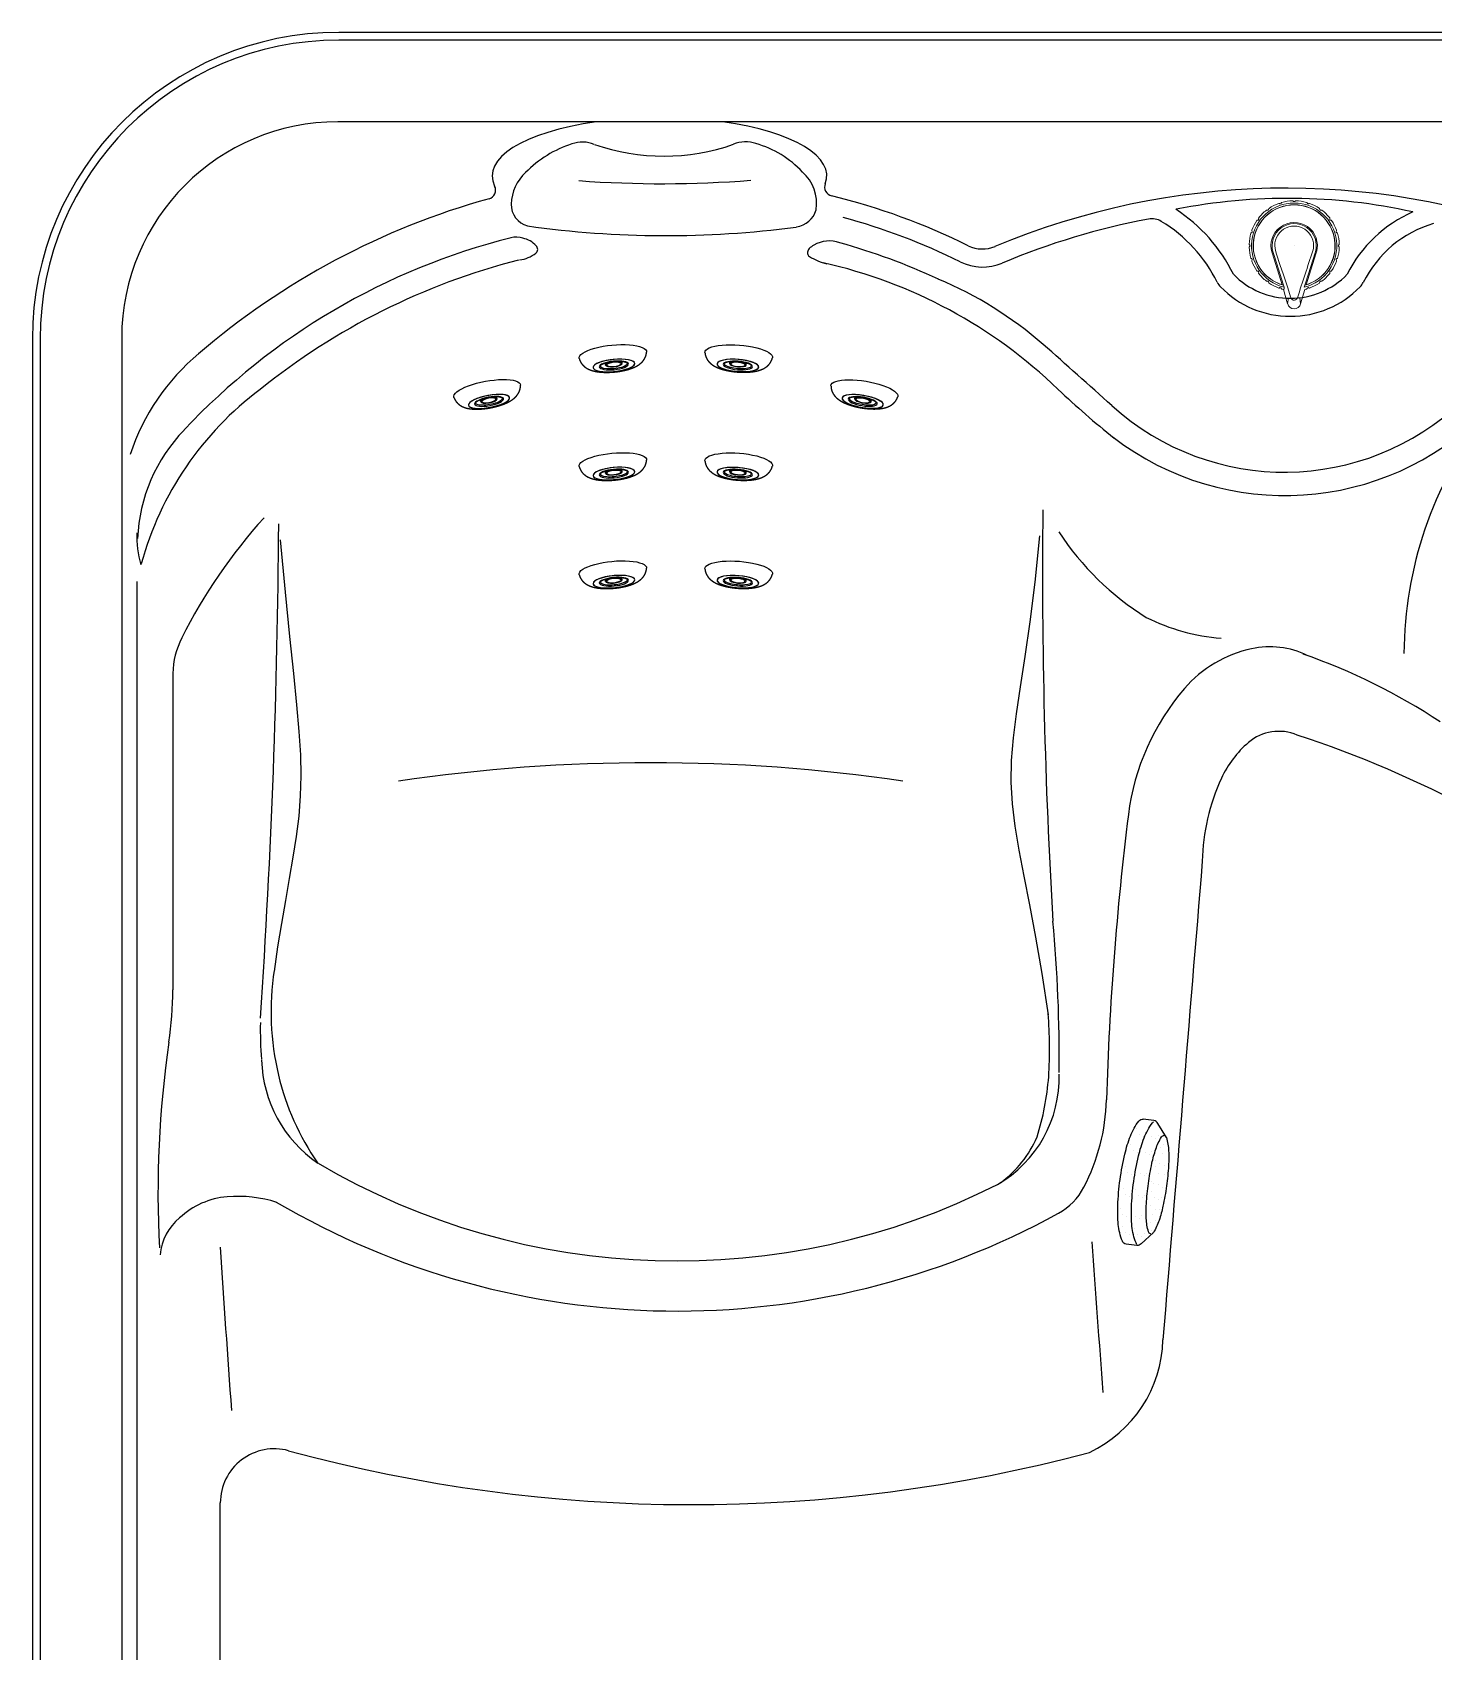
# Model space of a CAD drawing. Extents: x 956 to 1028, y 499 to 635.
# Drawn here: x 955.9 to 994.78, y 542.87 to 587.8 of the extents above; entities that cross this region are included whole.
import ezdxf

# ---------------------------------------------------------------- set-up
doc = ezdxf.new("R2010")
doc.units = 0
doc.header["$MEASUREMENT"] = 0
doc.layers.add('1', color=4, linetype='Continuous')
doc.layers.add('DIM', color=3, linetype='Continuous')

# ---------------------------------------------------------------- blocks, each defined once
blk = doc.blocks.new('P')
at = {"layer": '1', "linetype": 'Continuous'}
for centre, radius, start, end in [((-4.336, 2.287), 0.788, 131.6936, 206.3005), ((-3.82, 1.621), 1.63, 85.1807, 129.5242), ((-3.87, -0.769), 4.018, 59.7723, 87.343), ((-2.36, 1.74), 1.091, 19.4976, 61.9345), ((23.822, 21.302), 34.759, 213.862, 229.5011), ((5.519, 4.969), 7.426, 202.7529, 241.247), ((1.483, -2.53), 1.092, 22.4014, 64.886), ((-0.724, -3.685), 3.579, 354.9008, 26.0403), ((1.352, -4.012), 1.49, 303.5985, 0.351), ((1.807, -4.495), 0.843, 229.6661, 295.9319)]:
    blk.add_arc(centre, radius, start, end, dxfattribs=at)
at = {"layer": '1', "color": 3, "linetype": 'Continuous'}
blk.add_arc((29.133, 26.232), 40.174, 217.7108, 226.3686, dxfattribs=at)
blk = doc.blocks.new('AIRVALVE CAP HS')
at = {"layer": '1', "linetype": 'Continuous', "lineweight": 0}
for p, q in [((-0.179, 1.615), (-0.296, 1.215)), ((0.298, 1.214), (0.181, 1.615)), ((-0.295, 1.097), (-0.296, 1.096)), ((-0.278, 1.151), (-0.295, 1.097)), ((0.296, 1.097), (0.279, 1.151)), ((0.297, 1.096), (0.296, 1.097)), ((0, 0), (0, 0)), ((0, 0), (0.004, 0)), ((0.585, 0.186), (0.585, 0.186))]:
    blk.add_line(p, q, dxfattribs=at)
at = {"layer": '1', "color": 3, "linetype": 'Continuous', "lineweight": 0}
for p, q in [((-0.154, 1.451), (-0.179, 1.615)), ((0.156, 1.451), (0.181, 1.615)), ((-0.519, 0.142), (-0.532, 0.075))]:
    blk.add_line(p, q, dxfattribs=at)
at = {"layer": '1', "color": 3, "linetype": 'Continuous', "lineweight": 0, "const_width": 0.000295, "flags": 128}
for points in [[(-0.153, 1.451), (-0.154, 1.451), (-0.154, 1.451)], [(-0.619, 0.177), (-0.617, 0.177), (-0.613, 0.176), (-0.604, 0.173), (-0.597, 0.171), (-0.592, 0.169), (-0.59, 0.169)]]:
    blk.add_lwpolyline(points, dxfattribs=at)
at = {"layer": '1', "color": 3, "linetype": 'Continuous', "lineweight": 0, "flags": 128}
for points in [[(0.532, 0.076), (0.523, 0.124), (0.51, 0.172), (0.489, 0.234), (0.394, 0.519), (0.299, 0.804), (0.18, 1.168), (0.101, 1.415), (0.095, 1.438), (0.079, 1.473), (0.053, 1.496), (0.025, 1.508), (-0.007, 1.511), (-0.039, 1.504), (-0.066, 1.486), (-0.085, 1.46), (-0.091, 1.443)], [(-0.296, 1.096), (-0.314, 1.039), (-0.387, 0.81), (-0.59, 0.169)], [(0.585, 0.186), (0.567, 0.243), (0.494, 0.472), (0.297, 1.096)]]:
    blk.add_lwpolyline(points, dxfattribs=at)
at = {"layer": '1', "linetype": 'Continuous', "lineweight": 0, "flags": 128}
for points in [[(-0.619, 0.177), (-0.612, 0.199), (-0.463, 0.666), (-0.331, 1.084)], [(0.279, 1.151), (0.279, 1.186), (0.282, 1.198), (0.285, 1.208), (0.291, 1.213), (0.298, 1.214)], [(0.332, 1.083), (0.462, 0.674), (0.613, 0.195)]]:
    blk.add_lwpolyline(points, dxfattribs=at)
at = {"layer": '1', "linetype": 'Continuous', "lineweight": 0, "const_width": 0.000295, "flags": 128}
for points in [[(-0.296, 1.215), (-0.285, 1.211), (-0.282, 1.203), (-0.279, 1.192), (-0.277, 1.174), (-0.278, 1.151)], [(0.613, 0.195), (0.609, 0.194), (0.599, 0.191), (0.592, 0.188), (0.587, 0.187), (0.585, 0.186)]]:
    blk.add_lwpolyline(points, dxfattribs=at)
at = {"layer": '1', "color": 3, "linetype": 'Continuous', "lineweight": 0}
for centre, radius, start, end in [((-80.261, 27.095), 84.174, 341.32478, 342.25745), ((0, 0), 0.614, 164.0327, 17.6728), ((0, -0.005), 0.538, 171.4024, 8.6451)]:
    blk.add_arc(centre, radius, start, end, dxfattribs=at)
at = {"layer": '1', "linetype": 'Continuous', "lineweight": 0}
for centre, radius, start, end in [((0.001, 1.563), 0.187, 16.2235, 163.7031), ((0, 0), 1.184, 103.575, 76.3797), ((0, 0), 1.136, 105.0532, 74.9013), ((0, 0), 1.133, 106.9961, 72.958), ((0, 0), 1.25, 128.029, 141.971), ((-0.758, 0.969), 0.02, 67.8127, 128.0289), ((-0.738, 1.016), 0.0312, 247.8127, 4.1879), ((-0.687, 1.02), 0.02, 123.9716, 184.1879), ((0, 0), 1.25, 110.029, 123.971), ((-0.421, 1.156), 0.02, 49.8127, 110.0289), ((-0.388, 1.195), 0.0312, 229.8127, 346.1879), ((-0.338, 1.183), 0.02, 105.9716, 166.1879), ((0, 0), 1.25, 103.7031, 105.971), ((-0.378, 1.272), 0.194, 284.0271, 295.0553), ((0.411, 1.36), 0.288, 246.6962, 254.1355), ((0, 0), 1.25, 74.029, 76.2235), ((0.339, 1.183), 0.02, 13.8121, 74.0284), ((0.388, 1.195), 0.0312, 193.8121, 310.1873), ((0.421, 1.156), 0.02, 69.9711, 130.1873), ((0, 0), 1.25, 56.029, 69.971), ((0.687, 1.02), 0.02, 355.8121, 56.0284), ((0.739, 1.016), 0.0312, 175.8121, 292.1873), ((0.758, 0.969), 0.02, 51.9711, 112.1873), ((0, 0), 1.25, 38.029, 51.971), ((0, 0), 1.25, 146.029, 159.971), ((-1.02, 0.687), 0.02, 85.8127, 146.0289), ((-1.016, 0.739), 0.0312, 265.8127, 22.1879), ((-0.969, 0.758), 0.02, 141.9716, 202.1879), ((0.969, 0.758), 0.02, 337.8121, 38.0284), ((1.016, 0.739), 0.0312, 157.8121, 274.1873), ((1.02, 0.687), 0.02, 33.9711, 94.1873), ((0, 0), 1.25, 20.029, 33.971), ((0, 0), 1.25, 164.029, 177.971), ((-1.229, 0.044), 0.02, 177.9716, 238.1879), ((-1.256, 0), 0.0312, 301.8127, 58.1879), ((-1.182, 0.339), 0.02, 103.8127, 164.0289), ((-1.195, 0.388), 0.0312, 283.8127, 40.1879), ((-1.155, 0.421), 0.02, 159.9716, 220.1879), ((0, 0), 0.644, 163.9951, 17.6697), ((1.195, 0.388), 0.0312, 139.8121, 256.1873), ((1.156, 0.421), 0.02, 319.8121, 20.0284), ((1.183, 0.339), 0.02, 15.9711, 76.1873), ((0, 0), 1.25, 2.029, 15.971), ((1.256, 0), 0.0312, 121.8121, 238.1873), ((1.229, 0.044), 0.02, 301.8121, 2.0284), ((-1.229, -0.043), 0.02, 121.8127, 182.0289), ((0, 0), 1.25, 182.029, 195.971), ((-1.182, -0.338), 0.02, 195.9716, 256.1879), ((-1.195, -0.388), 0.0312, 319.8127, 76.1879), ((-1.155, -0.421), 0.02, 139.8127, 200.0289), ((0, 0), 1.25, 200.029, 213.971), ((0, 0), 1.25, 326.029, 339.971), ((1.195, -0.388), 0.0312, 103.8121, 220.1873), ((1.156, -0.421), 0.02, 339.9711, 40.1873), ((1.183, -0.338), 0.02, 283.8121, 344.0284), ((0, 0), 1.25, 344.029, 357.971), ((1.229, -0.043), 0.02, 357.9711, 58.1873), ((-1.02, -0.687), 0.02, 213.9716, 274.1879), ((-1.016, -0.738), 0.0312, 337.8127, 94.1879), ((-0.969, -0.758), 0.02, 157.8127, 218.0289), ((0, 0), 1.25, 218.029, 231.971), ((0, 0), 1.25, 308.029, 321.971), ((1.016, -0.738), 0.0312, 85.8121, 202.1873), ((0.969, -0.758), 0.02, 321.9711, 22.1873), ((1.02, -0.687), 0.02, 265.8121, 326.0284), ((-0.758, -0.969), 0.02, 231.9716, 292.1879), ((-0.738, -1.016), 0.0312, 355.8127, 112.1879), ((-0.687, -1.02), 0.02, 175.8127, 236.0289), ((0, 0), 1.25, 236.029, 249.971), ((-0.421, -1.155), 0.02, 249.9716, 310.1879), ((-0.388, -1.195), 0.0312, 13.8127, 130.1879), ((-0.338, -1.182), 0.02, 193.8127, 254.0289), ((0, 0), 1.25, 254.029, 267.9711), ((-0.043, -1.229), 0.02, 267.9711, 328.1873), ((0, -1.256), 0.0312, 31.8121, 148.1873), ((0.044, -1.229), 0.02, 211.8121, 272.0284), ((0, 0), 1.25, 272.0284, 285.971), ((0.339, -1.182), 0.02, 285.9711, 346.1873), ((0.388, -1.195), 0.0312, 49.8121, 166.1873), ((0.421, -1.155), 0.02, 229.8121, 290.0284), ((0, 0), 1.25, 290.029, 303.971), ((0.687, -1.02), 0.02, 303.9711, 4.1873), ((0.739, -1.016), 0.0312, 67.8121, 184.1873), ((0.758, -0.969), 0.02, 247.8121, 308.0284)]:
    blk.add_arc(centre, radius, start, end, dxfattribs=at)
blk = doc.blocks.new('Z-SUCTION')
at = {"layer": '1', "color": 2}
for p, q in [((-1.682, 0.823), (-1.331, 1.115)), ((1.331, 1.115), (1.682, 0.823)), ((-1.75, 0.707), (-1.75, 0.41)), ((1.75, 0.707), (1.75, 0.41))]:
    blk.add_line(p, q, dxfattribs=at)
at = {"layer": '1', "color": 3}
for p, q in [((-1.285, 1.053), (-1.285, 1.053)), ((-1.07, 0.997), (-1.07, 0.997)), ((-0.992, 1.133), (-0.992, 1.133)), ((-0.836, 1.035), (-0.836, 1.035)), ((-0.698, 1.094), (-0.698, 1.094)), ((-0.68, 1.192), (-0.68, 1.192)), ((-0.602, 0.938), (-0.602, 0.938)), ((-0.405, 1.133), (-0.405, 1.133)), ((-0.367, 1.015), (-0.367, 1.015)), ((-0.327, 1.192), (-0.327, 1.192)), ((-0.211, 0.917), (-0.211, 0.917)), ((-0.055, 1.192), (-0.055, 1.192)), ((0.023, 1.074), (0.023, 1.074)), ((0.023, 0.938), (0.023, 0.938)), ((0.317, 1.192), (0.317, 1.192)), ((0.317, 1.035), (0.317, 1.035)), ((0.495, 0.938), (0.495, 0.938)), ((0.551, 1.171), (0.551, 1.171)), ((0.591, 1.015), (0.591, 1.015)), ((0.669, 0.899), (0.669, 0.899)), ((0.885, 1.074), (0.885, 1.074)), ((1.041, 0.997), (1.041, 0.997)), ((1.138, 1.074), (1.138, 1.074)), ((-1.479, 0.804), (-1.479, 0.804)), ((-1.479, 0.46), (-1.479, 0.46)), ((-1.441, 0.687), (-1.441, 0.687)), ((-1.401, 0.863), (-1.401, 0.863)), ((-1.285, 0.589), (-1.285, 0.589)), ((-0.986, 0.672), (-0.986, 0.672)), ((-0.948, 0.554), (-0.948, 0.554)), ((-0.908, 0.731), (-0.908, 0.731)), ((-0.417, 0.678), (-0.417, 0.678)), ((-0.38, 0.56), (-0.38, 0.56)), ((-0.339, 0.737), (-0.339, 0.737)), ((-0.224, 0.463), (-0.224, 0.463)), ((0.064, 0.879), (0.064, 0.879)), ((0.195, 0.647), (0.195, 0.647)), ((0.233, 0.529), (0.233, 0.529)), ((0.273, 0.705), (0.273, 0.705)), ((0.808, 0.71), (0.808, 0.71)), ((0.845, 0.592), (0.845, 0.592)), ((0.886, 0.769), (0.886, 0.769)), ((1.269, 0.823), (1.269, 0.823)), ((1.269, 0.479), (1.269, 0.479)), ((1.307, 0.705), (1.307, 0.705)), ((1.347, 0.882), (1.347, 0.882)), ((-1.441, 0.342), (-1.441, 0.342)), ((-1.285, 0.244), (-1.285, 0.244)), ((-0.986, 0.327), (-0.986, 0.327)), ((-0.948, 0.209), (-0.948, 0.209)), ((-0.792, 0.112), (-0.792, 0.112)), ((-0.417, 0.333), (-0.417, 0.333)), ((-0.38, 0.215), (-0.38, 0.215)), ((-0.224, 0.118), (-0.224, 0.118)), ((0.195, 0.302), (0.195, 0.302)), ((0.233, 0.184), (0.233, 0.184)), ((0.389, 0.086), (0.389, 0.086)), ((0.808, 0.365), (0.808, 0.365)), ((0.845, 0.247), (0.845, 0.247)), ((1.002, 0.15), (1.002, 0.15)), ((1.307, 0.361), (1.307, 0.361)), ((1.463, 0.263), (1.463, 0.263))]:
    blk.add_line(p, q, dxfattribs=at)
for points in [[(-1.375, 1.047, 0.295975), (-1.331, 0.978, 0.059311), (-0.972, 0.867, 0.026599), (-0.568, 0.814, 0.019108), (0, 0.793, 0.019108), (0.568, 0.814, 0.026599), (0.972, 0.867, 0.059311), (1.331, 0.978, 0.295975), (1.375, 1.047, 0.005648), (1.375, 1.049, 0.059311)], [(-1.719, 0.708, 0.090546), (-1.682, 0.677, 0.071293), (-1.237, 0.503, 0.033372), (-0.721, 0.418, 0.024199), (0, 0.383, 0.024199), (0.721, 0.418, 0.033372), (1.237, 0.503, 0.071293), (1.682, 0.677, 0.082847), (1.716, 0.705, 0.27028)]]:
    blk.add_lwpolyline(points, format="xyb", dxfattribs=at)
at = {"layer": '1', "color": 2}
for points in [[(1.353, 1.1, 0.090825), (1.331, 1.115, 0.059311), (0.972, 1.227, 0.026599), (0.568, 1.279, 0.019108), (0, 1.301, 0.019108), (-0.568, 1.279, 0.026599), (-0.972, 1.227, 0.059311), (-1.331, 1.115, 0.137477), (-1.362, 1.089, 0.295975)], [(-1.682, 0.823, 0.27028), (-1.75, 0.707, 0.27028)], [(1.682, 0.823, -0.27028), (1.75, 0.707, -0.27028)], [(-1.75, 0.41, 0.27028), (-1.682, 0.294, 0.071293), (-1.237, 0.12, 0.033372), (-0.721, 0.035, 0.024199), (0, 0, 0.024199), (0.721, 0.035, 0.033372), (1.237, 0.12, 0.071293), (1.682, 0.294, 0.27028), (1.75, 0.41, 0.27028)]]:
    blk.add_lwpolyline(points, format="xyb", dxfattribs=at)
blk = doc.blocks.new('2011 HOT SPOT SX')
at = {"layer": '1', "linetype": 'Continuous'}
for p, q in [((63.573, 72.073), (8.5, 72.073)), ((63.594, 69.594), (8.479, 69.594)), ((0, 63.573), (0, 8.5)), ((2.479, 63.594), (2.479, 8.479)), ((3.896, 54.287), (3.896, 45.505)), ((5.215, 22.649), (5.215, 31.269))]:
    blk.add_line(p, q, dxfattribs=at)
at = {"layer": '1', "color": 3, "linetype": 'Continuous'}
for p, q in [((63.573, 71.857), (8.5, 71.857)), ((0.216, 63.573), (0.216, 8.5))]:
    blk.add_line(p, q, dxfattribs=at)
at = {"layer": '1', "color": 3}
for p, q in [((16.361, 62.882), (16.355, 62.947)), ((19.348, 62.877), (19.353, 62.942)), ((19.806, 62.841), (19.812, 62.906)), ((15.903, 62.838), (15.897, 62.903)), ((12.44, 61.82), (12.428, 61.884)), ((12.893, 61.904), (12.881, 61.968)), ((22.816, 61.899), (22.827, 61.964)), ((23.27, 61.823), (23.28, 61.888)), ((15.903, 59.838), (15.897, 59.903)), ((16.361, 59.882), (16.355, 59.947)), ((19.348, 59.877), (19.353, 59.942)), ((19.806, 59.841), (19.812, 59.906)), ((15.903, 56.838), (15.897, 56.903)), ((16.361, 56.882), (16.355, 56.947)), ((19.348, 56.877), (19.353, 56.942)), ((19.806, 56.841), (19.812, 56.906))]:
    blk.add_line(p, q, dxfattribs=at)
at = {"layer": '1', "color": 2, "linetype": 'Continuous'}
blk.add_line((2.904, 9.231), (2.904, 56.839), dxfattribs=at)
at = {"layer": '1', "linetype": 'Continuous'}
for points in [[(6.877, 57.992), (7.016, 56.539), (7.139, 55.314), (7.245, 54.284), (7.331, 53.415), (7.396, 52.674), (7.435, 52.028), (7.449, 51.442), (7.434, 50.885), (7.389, 50.328), (7.32, 49.761), (7.231, 49.184), (7.129, 48.591), (7.021, 47.981), (6.911, 47.349), (6.806, 46.694), (6.712, 46.012)], [(27.947, 58.101), (27.814, 56.821), (27.674, 55.712), (27.537, 54.75), (27.409, 53.909), (27.298, 53.166), (27.213, 52.495), (27.16, 51.871), (27.149, 51.27), (27.183, 50.667), (27.26, 50.044), (27.37, 49.381), (27.508, 48.66), (27.666, 47.861), (27.836, 46.966), (28.013, 45.956), (28.188, 44.812)]]:
    blk.add_lwpolyline(points, dxfattribs=at)
for centre, radius, start, end in [((8.5, 63.573), 8.5, 90, 180), ((8.479, 63.594), 6, 90, 180), ((17.578, 48.514), 15.038, 137.8584, 153.3024), ((35.041, 62.507), 7.843, 213.199, 238.203), ((33.417, 60.801), 5.559, 243.1727, 265.5326), ((6.225, 54.223), 2.33, 153.3024, 178.4326), ((34.587, 51.379), 1.299, 67.1104, 130.4818), ((25.485, 23.337), 30.776, 32.021, 71.8097), ((35.631, 50.156), 2.907, 130.4818, 155.1869), ((17.156, 3.354), 48.452, 81.6948, 98.3052), ((38.242, 48.949), 5.782, 155.1869, 178.7773), ((469358.894, -38504.146), 470907.265, 175.30393356, 175.30555473), ((14.264, 44.904), 7.641, 171.4073, 193.3697), ((-6.104, 45.505), 10, 351.6588, 359.9995), ((16.073, 43.87), 12.151, 356.3283, 4.6069), ((32.324, 39.871), 28.839, 171.6588, 183.037), ((13.876, 44.812), 7.243, 193.3697, 214.5516), ((20.624, 43.682), 7.598, 342.6948, 355.5406), ((25.059, 42.64), 3.071, 305.9096, 336.6276), ((702.59, 84.495), 698.905, 183.78433, 184.156683), ((27.819, 35.884), 3.552, 295.1368, 358.5228), ((6.715, 31.269), 1.5, 74.7654, 180), ((18.306, 73.828), 42.609, 254.7654, 284.9917)]:
    blk.add_arc(centre, radius, start, end, dxfattribs=at)
at = {"layer": '1', "color": 3, "linetype": 'Continuous'}
for centre, radius, start, end in [((8.5, 63.573), 8.284, 90, 180), ((17.849, 48.23), 18.712, 104.1315, 136.7956), ((13.424, 65.838), 0.557, 70.3394, 104.9841), ((13.451, 65.665), 0.716, 42.9147, 77.0092), ((13.89, 66.052), 0.131, 309.1546, 49.5845), ((21.705, 65.936), 0.202, 137.4193, 168.9465), ((21.913, 65.745), 0.484, 118.466, 137.4193), ((22.115, 65.412), 0.873, 70.7077, 119.7082), ((17.51, 48.825), 18.086, 65.0563, 74.3029), ((18.161, 47.459), 18.88, 104.3322, 128.84), ((13.42, 66.63), 0.876, 276.4032, 309.1546), ((21.65, 65.968), 0.144, 177.0546, 234.1616), ((22.377, 67.132), 1.516, 237.6574, 257.262), ((18.932, 52.293), 13.721, 46.0091, 77.3299), ((21.033, 55.4), 10.647, 48.832, 67.3282), ((-71.315, -50.208), 150.937, 47.86133, 48.83202), ((11.69, 54.963), 8.983, 126.7103, 164.7661), ((45.977, 80.794), 25.571, 226.7664, 231.3736), ((34.744, 67.011), 7.141, 227.8613, 313.4918), ((34.754, 67.053), 7.832, 232.534, 314.9823), ((48.959, 54.774), 10.903, 142.7565, 179.6442), ((7.52, 57.836), 4.607, 135.943, 177.5562), ((-220.179, 59.992), 227.021, 356.14325, 359.60635), ((190.575, 57.092), 162.547, 179.38981, 183.41421), ((6.071, 58.124), 3.175, 178.8944, 195.0864), ((34.549, 51.631), 3.415, 102.1773, 139.1651), ((34.334, 52.628), 2.395, 64.298, 102.1773), ((29.645, 38.701), 17.071, 56.5207, 70.7887), ((36.957, 49.551), 6.597, 139.1651, 172.8721), ((112.611, 40.09), 82.84, 172.87214, 178.36706), ((-13.635, 43.552), 42.129, 359.5321, 5.2569), ((17.125, 44.422), 10.801, 179.0507, 184.5358), ((9.945, 43.659), 3.587, 181.6495, 235.6149), ((25.065, 43.069), 3.426, 300.0768, 1.631), ((24.203, 42.61), 5.603, 332.555, 358.3671), ((17.893, 57.637), 19.657, 239.5382, 296.8839), ((27.635, 40.828), 1.736, 298.786, 332.555), ((5.582, 37.587), 2.182, 94.6022, 133.2756), ((5.696, 36.17), 3.604, 72.425, 94.6022), ((17.891, 58.562), 21.971, 239.5729, 298.786), ((5.014, 38.027), 1.477, 128.9168, 175.0452), ((4187.841, 342.524), 4169.545, 184.18129, 184.238886)]:
    blk.add_arc(centre, radius, start, end, dxfattribs=at)
at = {"layer": '1', "color": 2, "linetype": 'Continuous'}
for centre, radius, start, end in [((22.233, 67.781), 0.25, 158.5762, 256.2316), ((18.252, 47.305), 20.909, 105.4791, 130.7121), ((12.604, 67.696), 0.25, 285.4791, 26.876), ((17.764, 49.543), 18.527, 63.7163, 76.2316), ((34.771, 46.867), 20.883, 69.5479, 112.7164), ((17.764, 49.543), 18.027, 63.7163, 74.7944), ((34.771, 46.867), 20.383, 100.7385, 112.6919), ((26.365, 66.957), 0.895, 243.7163, 292.9054), ((26.365, 66.957), 1.395, 243.7163, 292.9054), ((8.492, 58.48), 6.073, 129.5978, 161.9709)]:
    blk.add_arc(centre, radius, start, end, dxfattribs=at)
for start_param, end_param in [(5.098804, 6.458358), (3.005414, 4.325973)]:
    blk.add_ellipse((17.4, 68.092), major_axis=(-4.644, 0), ratio=0.349222, start_param=start_param, end_param=end_param, dxfattribs=at)
at = {"layer": '1', "extrusion": (5.52546e-17, 5.33105e-18, -1)}
for centre in [(16.107, 63.126), (16.107, 60.126), (16.107, 57.126)]:
    blk.add_ellipse(centre, major_axis=(0.936, 0.09), ratio=0.28756, start_param=3.096514, end_param=6.328264, dxfattribs=at)
at = {"layer": '1', "extrusion": (5.53409e-17, -4.3448e-18, -1)}
for centre in [(19.598, 63.126), (19.598, 60.126), (19.598, 57.126)]:
    blk.add_ellipse(centre, major_axis=(0.937, -0.074), ratio=0.28756, start_param=3.096514, end_param=6.328264, dxfattribs=at)
at = {"layer": '1', "color": 3, "extrusion": (0, 0, -1)}
for centre, major_axis, start_param, end_param in [((16.135, 62.83), (0.577, 0.056), 4.355360367553331, 10.63854567473292), ((16.132, 62.86), (0.229, 0.022), 1.213768, 7.496953), ((19.575, 62.83), (0.578, -0.045), 4.355360367553331, 10.63854567473292), ((19.577, 62.859), (0.229, -0.018), 1.213768, 7.496953), ((12.672, 61.833), (0.57, 0.106), 4.355360367553331, 10.63854567473292), ((23.038, 61.832), (0.572, -0.096), 4.355360367553331, 10.63854567473292), ((12.667, 61.862), (0.226, 0.042), 1.213768, 7.496953), ((23.043, 61.861), (0.227, -0.038), 1.213768, 7.496953), ((16.135, 59.83), (0.577, 0.056), 4.355360367553331, 10.63854567473292), ((16.132, 59.86), (0.229, 0.022), 1.213768, 7.496953), ((19.575, 59.83), (0.578, -0.045), 4.355360367553331, 10.63854567473292), ((19.577, 59.859), (0.229, -0.018), 1.213768, 7.496953), ((16.135, 56.83), (0.577, 0.056), 4.355360367553331, 10.63854567473292), ((16.132, 56.86), (0.229, 0.022), 1.213768, 7.496953), ((19.575, 56.83), (0.578, -0.045), 4.355360367553331, 10.63854567473292), ((19.577, 56.859), (0.229, -0.018), 1.213768, 7.496953)]:
    blk.add_ellipse(centre, major_axis=major_axis, ratio=0.28756, start_param=start_param, end_param=end_param, dxfattribs=at)
at = {"layer": '1', "color": 3, "extrusion": (5.52546e-17, 5.33105e-18, -1)}
for centre, major_axis, start_param, end_param in [((16.135, 62.83), (0.577, 0.056), 1.213768, 7.496953), ((16.132, 62.86), (0.199, 0.019), 1.213768, 7.496953), ((16.133, 62.849), (0.377, 0.036), 6.174551, 9.533412), ((16.135, 59.83), (0.577, 0.056), 1.213768, 7.496953), ((16.133, 59.849), (0.377, 0.036), 6.174551, 9.533412), ((16.132, 59.86), (0.199, 0.019), 1.213768, 7.496953), ((16.135, 56.83), (0.577, 0.056), 1.213768, 7.496953), ((16.133, 56.849), (0.377, 0.036), 6.174551, 9.533412), ((16.132, 56.86), (0.199, 0.019), 1.213768, 7.496953)]:
    blk.add_ellipse(centre, major_axis=major_axis, ratio=0.28756, start_param=start_param, end_param=end_param, dxfattribs=at)
at = {"layer": '1', "color": 3, "extrusion": (-5.52546e-17, -5.33105e-18, -1)}
for centre in [(16.135, 62.83), (16.135, 59.83), (16.135, 56.83)]:
    blk.add_ellipse(centre, major_axis=(0.405, 0.039), ratio=0.28756, start_param=4.355360367553329, end_param=10.63854567473291, dxfattribs=at)
at = {"layer": '1', "color": 3, "extrusion": (5.53409e-17, -4.3448e-18, -1)}
for centre, major_axis, start_param, end_param in [((19.575, 62.83), (0.578, -0.045), 1.213768, 7.496953), ((19.577, 62.859), (0.199, -0.016), 1.213768, 7.496953), ((19.576, 62.849), (0.378, -0.03), 6.174551, 9.533412), ((19.575, 59.83), (0.578, -0.045), 1.213768, 7.496953), ((19.576, 59.849), (0.378, -0.03), 6.174551, 9.533412), ((19.577, 59.859), (0.199, -0.016), 1.213768, 7.496953), ((19.575, 56.83), (0.578, -0.045), 1.213768, 7.496953), ((19.576, 56.849), (0.378, -0.03), 6.174551, 9.533412), ((19.577, 56.859), (0.199, -0.016), 1.213768, 7.496953)]:
    blk.add_ellipse(centre, major_axis=major_axis, ratio=0.28756, start_param=start_param, end_param=end_param, dxfattribs=at)
at = {"layer": '1', "color": 3, "extrusion": (-5.53409e-17, 4.3448e-18, -1)}
for centre in [(19.575, 62.83), (19.575, 59.83), (19.575, 56.83)]:
    blk.add_ellipse(centre, major_axis=(0.406, -0.032), ratio=0.28756, start_param=4.355360367553329, end_param=10.63854567473291, dxfattribs=at)
at = {"layer": '1', "extrusion": (5.45797e-17, 1.01265e-17, -1)}
blk.add_ellipse((12.618, 62.125), major_axis=(0.924, 0.171), ratio=0.28756, start_param=3.096514, end_param=6.328264, dxfattribs=at)
at = {"layer": '1', "color": 3, "extrusion": (5.45797e-17, 1.01265e-17, -1)}
for centre, major_axis, start_param, end_param in [((12.672, 61.833), (0.57, 0.106), 1.213768, 7.496953), ((12.668, 61.852), (0.373, 0.069), 6.174551, 9.533412), ((12.667, 61.862), (0.197, 0.036), 1.213768, 7.496953)]:
    blk.add_ellipse(centre, major_axis=major_axis, ratio=0.28756, start_param=start_param, end_param=end_param, dxfattribs=at)
at = {"layer": '1', "extrusion": (5.47516e-17, -9.15154e-18, -1)}
blk.add_ellipse((23.087, 62.125), major_axis=(0.927, -0.155), ratio=0.28756, start_param=3.096514, end_param=6.328264, dxfattribs=at)
at = {"layer": '1', "color": 3, "extrusion": (5.47516e-17, -9.15154e-18, -1)}
for centre, major_axis, start_param, end_param in [((23.038, 61.832), (0.572, -0.096), 1.213768, 7.496953), ((23.041, 61.851), (0.374, -0.062), 6.174551, 9.533412), ((23.043, 61.861), (0.197, -0.033), 1.213768, 7.496953)]:
    blk.add_ellipse(centre, major_axis=major_axis, ratio=0.28756, start_param=start_param, end_param=end_param, dxfattribs=at)
at = {"layer": '1', "color": 3, "extrusion": (-5.45797e-17, -1.01265e-17, -1)}
blk.add_ellipse((12.672, 61.833), major_axis=(0.4, 0.074), ratio=0.28756, start_param=4.355360367553329, end_param=10.63854567473291, dxfattribs=at)
at = {"layer": '1', "color": 3, "extrusion": (-5.47516e-17, 9.15154e-18, -1)}
blk.add_ellipse((23.038, 61.832), major_axis=(0.402, -0.067), ratio=0.28756, start_param=4.355360367553329, end_param=10.63854567473291, dxfattribs=at)
at = {"layer": '1'}
for points in [[(15.173, 63.024), (15.183, 62.99), (15.196, 62.959), (15.21, 62.929), (15.226, 62.902), (15.246, 62.873), (15.267, 62.848), (15.289, 62.825), (15.31, 62.805), (15.34, 62.781), (15.369, 62.761), (15.398, 62.744), (15.425, 62.73), (15.466, 62.712), (15.505, 62.697), (15.544, 62.685), (15.583, 62.675), (15.621, 62.666), (15.682, 62.655), (15.745, 62.648), (15.808, 62.642), (15.873, 62.639), (15.939, 62.638), (15.991, 62.639), (16.043, 62.641), (16.095, 62.644), (16.148, 62.649), (16.2, 62.654), (16.263, 62.662), (16.325, 62.672), (16.386, 62.684), (16.446, 62.697), (16.497, 62.709), (16.546, 62.723), (16.594, 62.739), (16.64, 62.755), (16.686, 62.774), (16.734, 62.796), (16.781, 62.821), (16.829, 62.851), (16.864, 62.877), (16.899, 62.908), (16.935, 62.945), (16.962, 62.98), (16.988, 63.02), (17.005, 63.055), (17.021, 63.094), (17.033, 63.137), (17.041, 63.183), (17.042, 63.204)], [(18.661, 63.187), (18.665, 63.153), (18.672, 63.119), (18.681, 63.088), (18.692, 63.059), (18.707, 63.026), (18.723, 62.998), (18.74, 62.972), (18.758, 62.948), (18.783, 62.92), (18.809, 62.895), (18.834, 62.873), (18.858, 62.854), (18.895, 62.829), (18.931, 62.808), (18.967, 62.789), (19.004, 62.772), (19.04, 62.757), (19.099, 62.736), (19.159, 62.718), (19.22, 62.701), (19.284, 62.687), (19.349, 62.675), (19.4, 62.667), (19.451, 62.659), (19.503, 62.654), (19.556, 62.649), (19.608, 62.645), (19.672, 62.642), (19.735, 62.641), (19.797, 62.642), (19.858, 62.644), (19.91, 62.648), (19.961, 62.653), (20.011, 62.66), (20.06, 62.668), (20.108, 62.678), (20.159, 62.692), (20.21, 62.709), (20.261, 62.73), (20.3, 62.749), (20.341, 62.774), (20.383, 62.804), (20.415, 62.833), (20.447, 62.869), (20.471, 62.9), (20.493, 62.936), (20.512, 62.976), (20.528, 63.02), (20.533, 63.04)], [(11.697, 61.942), (11.71, 61.909), (11.725, 61.879), (11.742, 61.851), (11.76, 61.825), (11.783, 61.798), (11.806, 61.775), (11.829, 61.754), (11.852, 61.736), (11.884, 61.715), (11.915, 61.697), (11.945, 61.683), (11.974, 61.671), (12.015, 61.657), (12.056, 61.645), (12.096, 61.637), (12.135, 61.63), (12.174, 61.625), (12.236, 61.619), (12.299, 61.617), (12.363, 61.617), (12.428, 61.62), (12.494, 61.625), (12.545, 61.63), (12.597, 61.637), (12.649, 61.644), (12.7, 61.653), (12.752, 61.663), (12.814, 61.677), (12.875, 61.692), (12.935, 61.709), (12.994, 61.727), (13.043, 61.744), (13.09, 61.762), (13.137, 61.782), (13.182, 61.802), (13.226, 61.825), (13.271, 61.851), (13.316, 61.88), (13.361, 61.914), (13.394, 61.943), (13.426, 61.977), (13.459, 62.018), (13.482, 62.054), (13.505, 62.097), (13.519, 62.133), (13.531, 62.173), (13.54, 62.217), (13.543, 62.264), (13.543, 62.284)], [(22.159, 62.268), (22.16, 62.233), (22.164, 62.199), (22.17, 62.167), (22.178, 62.137), (22.19, 62.104), (22.204, 62.073), (22.219, 62.046), (22.235, 62.022), (22.257, 61.991), (22.28, 61.964), (22.303, 61.94), (22.326, 61.919), (22.361, 61.891), (22.395, 61.866), (22.429, 61.845), (22.464, 61.825), (22.499, 61.806), (22.555, 61.78), (22.614, 61.757), (22.674, 61.735), (22.736, 61.715), (22.799, 61.697), (22.849, 61.685), (22.9, 61.673), (22.951, 61.663), (23.003, 61.653), (23.055, 61.645), (23.118, 61.637), (23.181, 61.63), (23.243, 61.626), (23.304, 61.623), (23.356, 61.622), (23.407, 61.623), (23.457, 61.625), (23.507, 61.629), (23.556, 61.635), (23.607, 61.644), (23.66, 61.656), (23.713, 61.673), (23.754, 61.689), (23.796, 61.709), (23.84, 61.736), (23.875, 61.762), (23.911, 61.795), (23.937, 61.824), (23.962, 61.857), (23.984, 61.896), (24.004, 61.939), (24.011, 61.958)], [(15.173, 60.024), (15.183, 59.99), (15.196, 59.959), (15.21, 59.929), (15.226, 59.902), (15.246, 59.873), (15.267, 59.848), (15.289, 59.825), (15.31, 59.805), (15.34, 59.781), (15.369, 59.761), (15.398, 59.744), (15.425, 59.73), (15.466, 59.712), (15.505, 59.697), (15.544, 59.685), (15.583, 59.675), (15.621, 59.666), (15.682, 59.655), (15.745, 59.648), (15.808, 59.642), (15.873, 59.639), (15.939, 59.638), (15.991, 59.639), (16.043, 59.641), (16.095, 59.644), (16.148, 59.649), (16.2, 59.654), (16.263, 59.662), (16.325, 59.672), (16.386, 59.684), (16.446, 59.697), (16.497, 59.709), (16.546, 59.723), (16.594, 59.739), (16.64, 59.755), (16.686, 59.774), (16.734, 59.796), (16.781, 59.821), (16.829, 59.851), (16.864, 59.877), (16.899, 59.908), (16.935, 59.945), (16.962, 59.98), (16.988, 60.02), (17.005, 60.055), (17.021, 60.094), (17.033, 60.137), (17.041, 60.183), (17.042, 60.204)], [(18.661, 60.187), (18.665, 60.153), (18.672, 60.119), (18.681, 60.088), (18.692, 60.059), (18.707, 60.026), (18.723, 59.998), (18.74, 59.972), (18.758, 59.948), (18.783, 59.92), (18.809, 59.895), (18.834, 59.873), (18.858, 59.854), (18.895, 59.829), (18.931, 59.808), (18.967, 59.789), (19.004, 59.772), (19.04, 59.757), (19.099, 59.736), (19.159, 59.718), (19.22, 59.701), (19.284, 59.687), (19.349, 59.675), (19.4, 59.667), (19.451, 59.659), (19.503, 59.654), (19.556, 59.649), (19.608, 59.645), (19.672, 59.642), (19.735, 59.641), (19.797, 59.642), (19.858, 59.644), (19.91, 59.648), (19.961, 59.653), (20.011, 59.66), (20.06, 59.668), (20.108, 59.678), (20.159, 59.692), (20.21, 59.709), (20.261, 59.73), (20.3, 59.749), (20.341, 59.774), (20.383, 59.804), (20.415, 59.833), (20.447, 59.869), (20.471, 59.9), (20.493, 59.936), (20.512, 59.976), (20.528, 60.02), (20.533, 60.04)], [(15.173, 57.024), (15.183, 56.99), (15.196, 56.959), (15.21, 56.929), (15.226, 56.902), (15.246, 56.873), (15.267, 56.848), (15.289, 56.825), (15.31, 56.805), (15.34, 56.781), (15.369, 56.761), (15.398, 56.744), (15.425, 56.73), (15.466, 56.712), (15.505, 56.697), (15.544, 56.685), (15.583, 56.675), (15.621, 56.666), (15.682, 56.655), (15.745, 56.648), (15.808, 56.642), (15.873, 56.639), (15.939, 56.638), (15.991, 56.639), (16.043, 56.641), (16.095, 56.644), (16.148, 56.649), (16.2, 56.654), (16.263, 56.662), (16.325, 56.672), (16.386, 56.684), (16.446, 56.697), (16.497, 56.709), (16.546, 56.723), (16.594, 56.739), (16.64, 56.755), (16.686, 56.774), (16.734, 56.796), (16.781, 56.821), (16.829, 56.851), (16.864, 56.877), (16.899, 56.908), (16.935, 56.945), (16.962, 56.98), (16.988, 57.02), (17.005, 57.055), (17.021, 57.094), (17.033, 57.137), (17.041, 57.183), (17.042, 57.204)], [(18.661, 57.187), (18.665, 57.153), (18.672, 57.119), (18.681, 57.088), (18.692, 57.059), (18.707, 57.026), (18.723, 56.998), (18.74, 56.972), (18.758, 56.948), (18.783, 56.92), (18.809, 56.895), (18.834, 56.873), (18.858, 56.854), (18.895, 56.829), (18.931, 56.808), (18.967, 56.789), (19.004, 56.772), (19.04, 56.757), (19.099, 56.736), (19.159, 56.718), (19.22, 56.701), (19.284, 56.687), (19.349, 56.675), (19.4, 56.667), (19.451, 56.659), (19.503, 56.654), (19.556, 56.649), (19.608, 56.645), (19.672, 56.642), (19.735, 56.641), (19.797, 56.642), (19.858, 56.644), (19.91, 56.648), (19.961, 56.653), (20.011, 56.66), (20.06, 56.668), (20.108, 56.678), (20.159, 56.692), (20.21, 56.709), (20.261, 56.73), (20.3, 56.749), (20.341, 56.774), (20.383, 56.804), (20.415, 56.833), (20.447, 56.869), (20.471, 56.9), (20.493, 56.936), (20.512, 56.976), (20.528, 57.02), (20.533, 57.04)]]:
    blk.add_open_spline(points, degree=1, knots=[1.258846, 1.258846, 1.28405, 1.309253, 1.334457, 1.359661, 1.389764, 1.419868, 1.449972, 1.480075, 1.522807, 1.565539, 1.60827, 1.651002, 1.715116, 1.779231, 1.843346, 1.90746, 1.971575, 2.071337, 2.171099, 2.270861, 2.370623, 2.470385, 2.54716, 2.623934, 2.700709, 2.777484, 2.854259, 2.947334, 3.040409, 3.133485, 3.22656, 3.306164, 3.385768, 3.465372, 3.544977, 3.624581, 3.7092, 3.79382, 3.87844, 3.94015, 4.001861, 4.063571, 4.110156, 4.15674, 4.191384, 4.226028, 4.260673, 4.295317, 4.310282, 4.310282], dxfattribs=at)
at = {"layer": '1', "color": 3}
for points in [[(15.757, 62.825), (15.759, 62.829), (15.763, 62.835), (15.771, 62.843), (15.782, 62.851), (15.795, 62.86), (15.814, 62.87), (15.835, 62.88), (15.86, 62.89), (15.889, 62.9), (15.922, 62.91), (15.956, 62.919), (15.993, 62.927), (16.032, 62.934), (16.072, 62.94), (16.114, 62.945), (16.155, 62.948), (16.196, 62.951), (16.237, 62.952), (16.276, 62.952), (16.314, 62.95), (16.349, 62.947), (16.382, 62.944), (16.411, 62.938), (16.437, 62.933), (16.459, 62.926), (16.477, 62.919), (16.49, 62.912), (16.499, 62.906), (16.505, 62.901), (16.507, 62.897)], [(19.202, 62.89), (19.204, 62.894), (19.21, 62.899), (19.218, 62.905), (19.23, 62.912), (19.245, 62.918), (19.265, 62.925), (19.288, 62.931), (19.314, 62.937), (19.345, 62.941), (19.378, 62.945), (19.414, 62.948), (19.452, 62.949), (19.492, 62.95), (19.532, 62.949), (19.574, 62.946), (19.615, 62.943), (19.656, 62.938), (19.696, 62.932), (19.735, 62.925), (19.772, 62.917), (19.806, 62.908), (19.837, 62.899), (19.866, 62.888), (19.89, 62.878), (19.91, 62.868), (19.927, 62.858), (19.939, 62.849), (19.947, 62.841), (19.951, 62.835), (19.953, 62.831)], [(12.296, 61.795), (12.297, 61.799), (12.301, 61.806), (12.308, 61.814), (12.318, 61.823), (12.331, 61.833), (12.348, 61.845), (12.369, 61.857), (12.393, 61.869), (12.421, 61.881), (12.452, 61.894), (12.486, 61.905), (12.522, 61.917), (12.561, 61.927), (12.6, 61.937), (12.641, 61.945), (12.682, 61.952), (12.723, 61.958), (12.763, 61.963), (12.802, 61.966), (12.84, 61.968), (12.875, 61.968), (12.908, 61.967), (12.938, 61.965), (12.964, 61.961), (12.986, 61.957), (13.005, 61.951), (13.019, 61.946), (13.028, 61.94), (13.034, 61.935), (13.037, 61.932)], [(22.671, 61.925), (22.674, 61.928), (22.68, 61.933), (22.689, 61.939), (22.702, 61.944), (22.717, 61.949), (22.738, 61.954), (22.761, 61.958), (22.788, 61.961), (22.819, 61.963), (22.852, 61.964), (22.888, 61.964), (22.926, 61.962), (22.965, 61.959), (23.006, 61.954), (23.047, 61.948), (23.088, 61.941), (23.128, 61.933), (23.168, 61.923), (23.206, 61.913), (23.242, 61.902), (23.275, 61.89), (23.305, 61.878), (23.333, 61.865), (23.356, 61.853), (23.376, 61.841), (23.391, 61.829), (23.402, 61.819), (23.409, 61.811), (23.413, 61.804), (23.415, 61.801)], [(15.757, 59.825), (15.759, 59.829), (15.763, 59.835), (15.771, 59.843), (15.782, 59.851), (15.795, 59.86), (15.814, 59.87), (15.835, 59.88), (15.86, 59.89), (15.889, 59.9), (15.922, 59.91), (15.956, 59.919), (15.993, 59.927), (16.032, 59.934), (16.072, 59.94), (16.114, 59.945), (16.155, 59.948), (16.196, 59.951), (16.237, 59.952), (16.276, 59.952), (16.314, 59.95), (16.349, 59.947), (16.382, 59.944), (16.411, 59.938), (16.437, 59.933), (16.459, 59.926), (16.477, 59.919), (16.49, 59.912), (16.499, 59.906), (16.505, 59.901), (16.507, 59.897)], [(19.202, 59.89), (19.204, 59.894), (19.21, 59.899), (19.218, 59.905), (19.23, 59.912), (19.245, 59.918), (19.265, 59.925), (19.288, 59.931), (19.314, 59.937), (19.345, 59.941), (19.378, 59.945), (19.414, 59.948), (19.452, 59.949), (19.492, 59.95), (19.532, 59.949), (19.574, 59.946), (19.615, 59.943), (19.656, 59.938), (19.696, 59.932), (19.735, 59.925), (19.772, 59.917), (19.806, 59.908), (19.837, 59.899), (19.866, 59.888), (19.89, 59.878), (19.91, 59.868), (19.927, 59.858), (19.939, 59.849), (19.947, 59.841), (19.951, 59.835), (19.953, 59.831)], [(15.757, 56.825), (15.759, 56.829), (15.763, 56.835), (15.771, 56.843), (15.782, 56.851), (15.795, 56.86), (15.814, 56.87), (15.835, 56.88), (15.86, 56.89), (15.889, 56.9), (15.922, 56.91), (15.956, 56.919), (15.993, 56.927), (16.032, 56.934), (16.072, 56.94), (16.114, 56.945), (16.155, 56.948), (16.196, 56.951), (16.237, 56.952), (16.276, 56.952), (16.314, 56.95), (16.349, 56.947), (16.382, 56.944), (16.411, 56.938), (16.437, 56.933), (16.459, 56.926), (16.477, 56.919), (16.49, 56.912), (16.499, 56.906), (16.505, 56.901), (16.507, 56.897)], [(19.202, 56.89), (19.204, 56.894), (19.21, 56.899), (19.218, 56.905), (19.23, 56.912), (19.245, 56.918), (19.265, 56.925), (19.288, 56.931), (19.314, 56.937), (19.345, 56.941), (19.378, 56.945), (19.414, 56.948), (19.452, 56.949), (19.492, 56.95), (19.532, 56.949), (19.574, 56.946), (19.615, 56.943), (19.656, 56.938), (19.696, 56.932), (19.735, 56.925), (19.772, 56.917), (19.806, 56.908), (19.837, 56.899), (19.866, 56.888), (19.89, 56.878), (19.91, 56.868), (19.927, 56.858), (19.939, 56.849), (19.947, 56.841), (19.951, 56.835), (19.953, 56.831)]]:
    blk.add_open_spline(points, degree=1, knots=[5.178052, 5.178052, 5.268561, 5.359069, 5.444224, 5.529379, 5.614534, 5.70861, 5.802687, 5.896764, 5.997577, 6.09839, 6.199203, 6.302796, 6.406388, 6.50998, 6.614493, 6.719006, 6.823518, 6.927955, 7.032392, 7.136828, 7.2401, 7.343372, 7.446644, 7.546427, 7.646211, 7.745995, 7.837037, 7.928079, 8.019121, 8.102376, 8.102376], dxfattribs=at)
at = {"layer": 'DIM'}
for centre, radius, start, end in [((34.843, 51.403), 16.065, 77.563, 101.1661), ((29.205, 63.324), 4.596, 26.2867, 56.6507), ((39.781, 63.712), 3.688, 113.6342, 153.4546), ((31.066, 66.402), 0.5, 58.8406, 100.7385), ((29.205, 63.324), 4.096, 26.2867, 58.8406), ((39.781, 63.712), 3.188, 106.435, 153.4546), ((34.904, 66.896), 2.202, 224.2399, 315.7753), ((33.326, 65.36), 0.5, 206.2867, 224.2399), ((34.904, 66.896), 2.702, 224.2399, 315.7753), ((36.482, 65.36), 0.5, 315.7753, 333.4546)]:
    blk.add_arc(centre, radius, start, end, dxfattribs=at)
at = {"layer": '1', "color": 1, "linetype": 'Continuous', "xscale": 0.7875000000000144, "yscale": 0.7875000000000227, "zscale": 0.7875000000000001, "rotation": 48.0841601293402}
blk.add_blockref('P', (17.526, 68.639), dxfattribs=at)
at = {"layer": '1', "color": 3, "rotation": 180}
blk.add_blockref('AIRVALVE CAP HS', (35.011, 66.154), dxfattribs=at)
at = {"layer": '1', "xscale": -1, "rotation": 262.1937280335276}
blk.add_blockref('Z-SUCTION', (30.18, 40.238), dxfattribs=at)

msp = doc.modelspace()

# ---------------------------------------------------------------- block references
at = {"layer": '1'}
msp.add_blockref('2011 HOT SPOT SX', (955.896, 515.727), dxfattribs=at)

doc.saveas('drawing.dxf')
